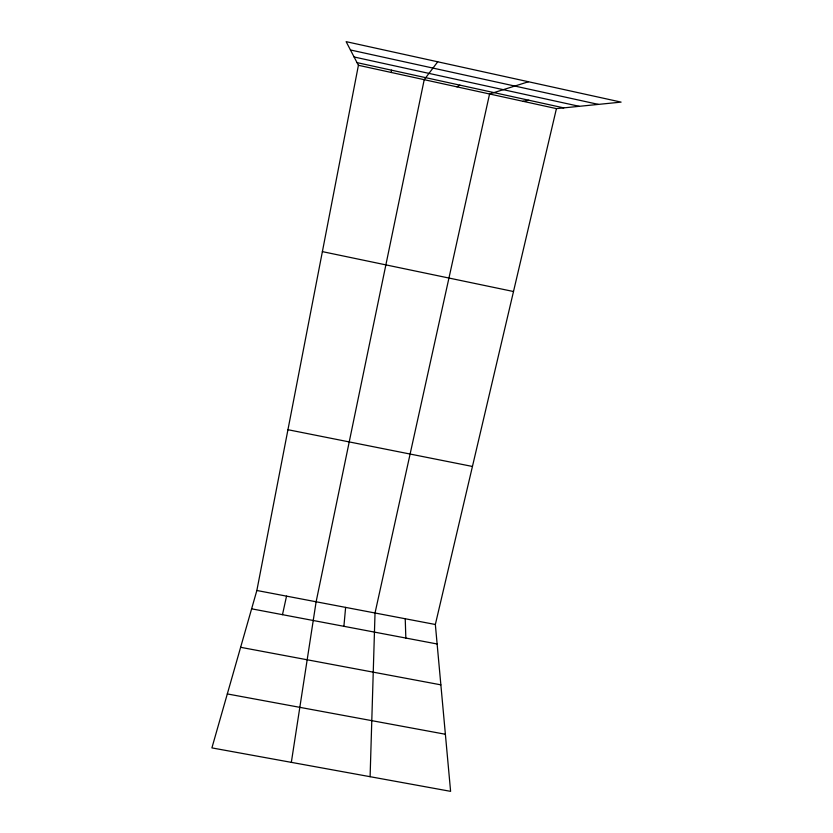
<?xml version="1.0" encoding="UTF-8"?>
<svg xmlns="http://www.w3.org/2000/svg" width="833" height="833" viewBox="0 0 833 833"><rect width="100%" height="100%" fill="white"/><g stroke="black" fill="none" stroke-linecap="round" stroke-linejoin="round"><path stroke-width="1.25" d="M370.102 776.7L375.027 613.005L489.565 93.983L528.486 81.749M391.375 72.502L391.448 70.159M343.894 626.312L345.622 607.403M291.331 762.362L316.124 601.78L424.216 79.687L437.731 61.798M556.434 108.613L435.347 624.49L450.601 791.35L211.905 747.899L256.856 590.482L358.419 65.286L346.122 41.65L621.095 102.115L556.434 108.613L358.419 65.286M282.481 614.671L286.542 596.136M456.942 86.84L459.91 85.153M523.062 101.314L528.903 100.252M227.315 693.931L445.384 734.258M240.633 647.303L440.865 684.841M256.856 590.482L435.347 624.49M251.618 608.819L437.127 643.982M287.947 429.713L472.436 466.459M322.381 251.628L513.503 291.519M357.034 62.631L563.733 107.873M350.443 49.97L598.396 104.396M354.087 56.977L579.237 106.322M405.234 618.752L405.838 638.057"/></g></svg>
